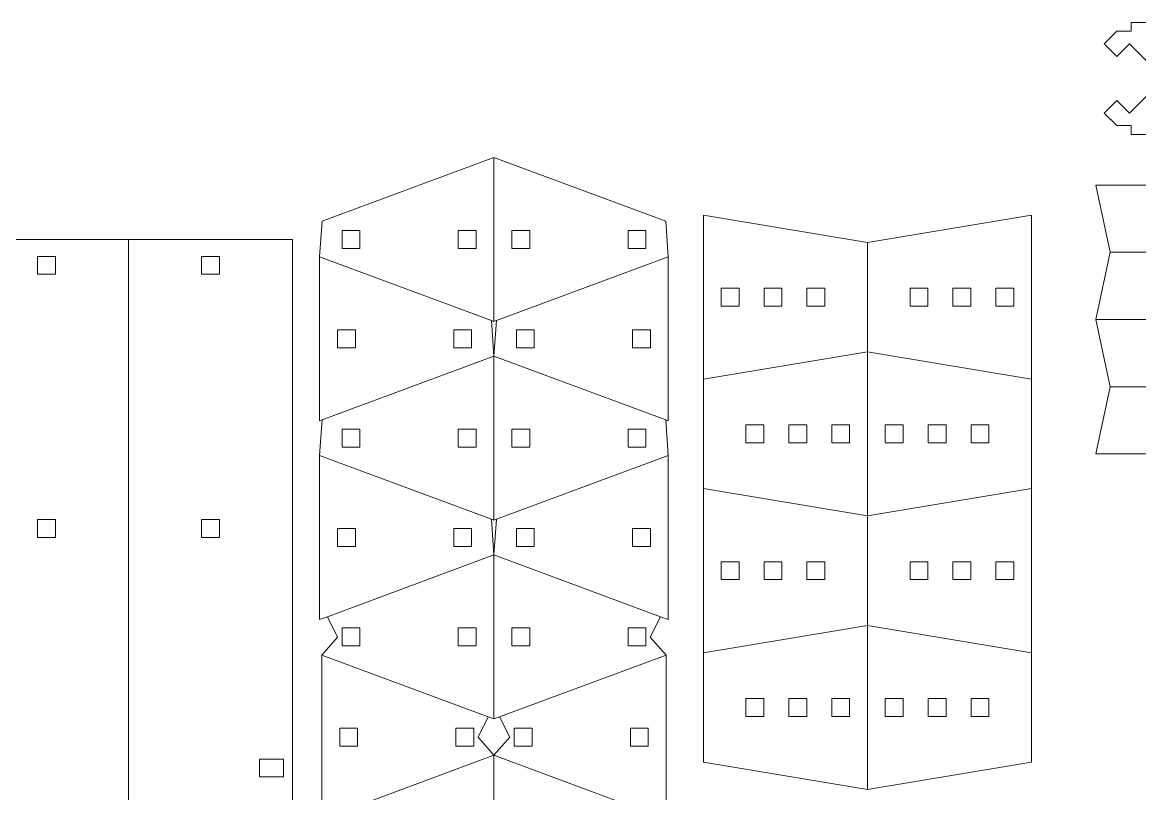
# Model space of a CAD drawing. Header units: millimetres. Extents: x -983 to 262, y -252 to 208.
# Drawn here: x -857.2 to -669.6, y -37.5 to 92 of the extents above; entities that cross this region are included whole.
import ezdxf

# ---------------------------------------------------------------- set-up
doc = ezdxf.new("R2010")
doc.units = ezdxf.units.MM
doc.header["$MEASUREMENT"] = 0
doc.layers.add('Layer 1', color=7, linetype='Continuous')

msp = doc.modelspace()

# ---------------------------------------------------------------- linework, layer by layer
at = {"layer": 'Layer 1', "color": 3, "lineweight": 9}
for points in [[(-670.9874, 90.4687), (-670.9874, 90.4687), (-670.9874, 91.97), (-670.9874, 91.97)], [(-670.9874, 91.97), (-670.9874, 91.97), (-667.9881, 91.97), (-667.9881, 91.97)], [(-673.3885, 90.4687), (-673.3885, 90.4687), (-675.5086, 88.3486), (-675.5086, 88.3486)], [(-670.9874, 90.4687), (-670.9874, 90.4687), (-673.3885, 90.4687), (-673.3885, 90.4687)], [(-673.3885, 86.2268), (-673.3885, 86.2268), (-675.5086, 88.3486), (-675.5086, 88.3486)], [(-671.2668, 88.3486), (-671.2668, 88.3486), (-673.3885, 86.2268), (-673.3885, 86.2268)], [(-671.2668, 88.3486), (-671.2668, 88.3486), (-665.4688, 82.5489), (-665.4688, 82.5489)], [(-671.2668, 76.7509), (-671.2668, 76.7509), (-665.4688, 82.5489), (-665.4688, 82.5489)], [(-673.3885, 78.8726), (-673.3885, 78.8726), (-675.5103, 76.7509), (-675.5103, 76.7509)], [(-671.2668, 76.7509), (-671.2668, 76.7509), (-673.3885, 78.8726), (-673.3885, 78.8726)], [(-673.3885, 74.6291), (-673.3885, 74.6291), (-675.5103, 76.7509), (-675.5103, 76.7509)], [(-670.9891, 74.6291), (-670.9891, 74.6291), (-673.3885, 74.6291), (-673.3885, 74.6291)], [(-670.9891, 74.6291), (-670.9891, 74.6291), (-670.9891, 73.1294), (-670.9891, 73.1294)], [(-670.9891, 73.1294), (-670.9891, 73.1294), (-667.9881, 73.1294), (-667.9881, 73.1294)], [(-778.0219, 69.3007), (-778.0219, 69.3007), (-806.8852, 58.5873), (-806.8852, 58.5873)], [(-778.0219, 69.3007), (-778.0219, 69.3007), (-749.1587, 58.5873), (-749.1587, 58.5873)], [(-674.5008, 53.36), (-674.5008, 53.36), (-676.9003, 64.6407), (-676.9003, 64.6407)], [(-676.9003, 64.6407), (-676.9003, 64.6407), (-630.852, 64.6407), (-630.852, 64.6407)], [(-807.3068, 52.6162), (-807.3068, 52.6162), (-806.8852, 58.5873), (-806.8852, 58.5873)], [(-748.7354, 52.6162), (-748.7354, 52.6162), (-749.1587, 58.5873), (-749.1587, 58.5873)], [(-742.8499, 59.607), (-742.8499, 59.607), (-742.8499, 32.0549), (-742.8499, 32.0549)], [(-715.2841, 55.0156), (-715.2841, 55.0156), (-742.8499, 59.607), (-742.8499, 59.607)], [(-715.2841, 55.0156), (-715.2841, 55.0156), (-687.7165, 59.607), (-687.7165, 59.607)], [(-687.7165, 59.607), (-687.7165, 59.607), (-687.7165, 32.0549), (-687.7165, 32.0549)], [(-839.4247, 55.5229), (-839.4247, 55.5229), (-866.9786, 55.5229), (-866.9786, 55.5229)], [(-811.8708, 55.5229), (-811.8708, 55.5229), (-839.4247, 55.5229), (-839.4247, 55.5229)], [(-811.8708, -44.723), (-811.8708, -44.723), (-811.8708, 55.5229), (-811.8708, 55.5229)], [(-807.3068, 25.064), (-807.3068, 25.064), (-807.3068, 52.6162), (-807.3068, 52.6162)], [(-748.7354, 25.064), (-748.7354, 25.064), (-748.7354, 52.6162), (-748.7354, 52.6162)], [(-674.5008, 53.36), (-674.5008, 53.36), (-676.9003, 42.0793), (-676.9003, 42.0793)], [(-674.5008, 30.8003), (-674.5008, 30.8003), (-676.9003, 42.0793), (-676.9003, 42.0793)], [(-742.8499, 13.6856), (-742.8499, 13.6856), (-742.8499, 32.0549), (-742.8499, 32.0549)], [(-687.7165, 13.6856), (-687.7165, 13.6856), (-687.7165, 32.0549), (-687.7165, 32.0549)], [(-674.5008, 30.8003), (-674.5008, 30.8003), (-676.9003, 19.5196), (-676.9003, 19.5196)], [(-807.3068, 25.064), (-807.3068, 25.064), (-806.8852, 25.22), (-806.8852, 25.22)], [(-807.3068, 19.2488), (-807.3068, 19.2488), (-806.8852, 25.22), (-806.8852, 25.22)], [(-748.7354, 25.064), (-748.7354, 25.064), (-749.1587, 25.22), (-749.1587, 25.22)], [(-748.7354, 19.2488), (-748.7354, 19.2488), (-749.1587, 25.22), (-749.1587, 25.22)], [(-807.3068, -8.305), (-807.3068, -8.305), (-807.3068, 19.2488), (-807.3068, 19.2488)], [(-748.7354, -8.305), (-748.7354, -8.305), (-748.7354, 19.2488), (-748.7354, 19.2488)], [(-630.852, 19.5196), (-630.852, 19.5196), (-676.9003, 19.5196), (-676.9003, 19.5196)], [(-742.8499, 13.6856), (-742.8499, 13.6856), (-742.8499, -13.8682), (-742.8499, -13.8682)], [(-687.7165, 13.6856), (-687.7165, 13.6856), (-687.7165, -13.8682), (-687.7165, -13.8682)], [(-807.3068, -8.305), (-807.3068, -8.305), (-805.9906, -7.8166), (-805.9906, -7.8166)], [(-805.9906, -7.8166), (-805.9906, -7.8166), (-804.2835, -11.2443), (-804.2835, -11.2443)], [(-750.0533, -7.8166), (-750.0533, -7.8166), (-751.7603, -11.2443), (-751.7603, -11.2443)], [(-748.7354, -8.305), (-748.7354, -8.305), (-750.0533, -7.8166), (-750.0533, -7.8166)], [(-804.2835, -11.2443), (-804.2835, -11.2443), (-806.9383, -14.2556), (-806.9383, -14.2556)], [(-751.7603, -11.2443), (-751.7603, -11.2443), (-749.1055, -14.2556), (-749.1055, -14.2556)], [(-806.9383, -14.2556), (-806.9383, -14.2556), (-806.9383, -41.8094), (-806.9383, -41.8094)], [(-749.1055, -14.2556), (-749.1055, -14.2556), (-749.1055, -41.8094), (-749.1055, -41.8094)], [(-742.8499, -32.2358), (-742.8499, -32.2358), (-742.8499, -13.8682), (-742.8499, -13.8682)], [(-687.7165, -32.2358), (-687.7165, -32.2358), (-687.7165, -13.8682), (-687.7165, -13.8682)], [(-742.8499, -32.2358), (-742.8499, -32.2358), (-715.2841, -36.8289), (-715.2841, -36.8289)], [(-687.7165, -32.2358), (-687.7165, -32.2358), (-715.2841, -36.8289), (-715.2841, -36.8289)]]:
    msp.add_open_spline(points, degree=3, dxfattribs=at)
at = {"layer": 'Layer 1', "color": 1, "lineweight": 9}
for points in [[(-778.0219, 41.7468), (-778.0219, 41.7468), (-778.0219, 69.3007), (-778.0219, 69.3007)], [(-803.5414, 54.0232), (-803.5414, 54.0232), (-803.5414, 57.0225), (-803.5414, 57.0225)], [(-803.5414, 57.0225), (-803.5414, 57.0225), (-800.5405, 57.0225), (-800.5405, 57.0225)], [(-800.5405, 57.0225), (-800.5405, 57.0225), (-800.5405, 54.0232), (-800.5405, 54.0232)], [(-784.0188, 57.0225), (-784.0188, 57.0225), (-784.0188, 54.0232), (-784.0188, 54.0232)], [(-781.0195, 57.0225), (-781.0195, 57.0225), (-784.0188, 57.0225), (-784.0188, 57.0225)], [(-781.0195, 54.0232), (-781.0195, 54.0232), (-781.0195, 57.0225), (-781.0195, 57.0225)], [(-775.0227, 54.0232), (-775.0227, 54.0232), (-775.0227, 57.0225), (-775.0227, 57.0225)], [(-775.0227, 57.0225), (-775.0227, 57.0225), (-772.0234, 57.0225), (-772.0234, 57.0225)], [(-772.0234, 57.0225), (-772.0234, 57.0225), (-772.0234, 54.0232), (-772.0234, 54.0232)], [(-752.5024, 57.0225), (-752.5024, 57.0225), (-755.5017, 57.0225), (-755.5017, 57.0225)], [(-755.5017, 57.0225), (-755.5017, 57.0225), (-755.5017, 54.0232), (-755.5017, 54.0232)], [(-752.5024, 54.0232), (-752.5024, 54.0232), (-752.5024, 57.0225), (-752.5024, 57.0225)], [(-839.4247, -44.723), (-839.4247, -44.723), (-839.4247, 55.5229), (-839.4247, 55.5229)], [(-715.2841, 55.0156), (-715.2841, 55.0156), (-715.2841, 36.6463), (-715.2841, 36.6463)], [(-854.7004, 49.6769), (-854.7004, 49.6769), (-854.7004, 52.6779), (-854.7004, 52.6779)], [(-854.7004, 52.6779), (-854.7004, 52.6779), (-851.7011, 52.6779), (-851.7011, 52.6779)], [(-851.7011, 52.6779), (-851.7011, 52.6779), (-851.7011, 49.6769), (-851.7011, 49.6769)], [(-827.1483, 49.6769), (-827.1483, 49.6769), (-827.1483, 52.6779), (-827.1483, 52.6779)], [(-827.1483, 52.6779), (-827.1483, 52.6779), (-824.149, 52.6779), (-824.149, 52.6779)], [(-824.149, 52.6779), (-824.149, 52.6779), (-824.149, 49.6769), (-824.149, 49.6769)], [(-778.4435, 41.9045), (-778.4435, 41.9045), (-807.3068, 52.6162), (-807.3068, 52.6162)], [(-800.5405, 54.0232), (-800.5405, 54.0232), (-803.5414, 54.0232), (-803.5414, 54.0232)], [(-784.0188, 54.0232), (-784.0188, 54.0232), (-781.0195, 54.0232), (-781.0195, 54.0232)], [(-777.6003, 41.9045), (-777.6003, 41.9045), (-748.7354, 52.6162), (-748.7354, 52.6162)], [(-772.0234, 54.0232), (-772.0234, 54.0232), (-775.0227, 54.0232), (-775.0227, 54.0232)], [(-755.5017, 54.0232), (-755.5017, 54.0232), (-752.5024, 54.0232), (-752.5024, 54.0232)], [(-668.5006, 53.36), (-668.5006, 53.36), (-674.5008, 53.36), (-674.5008, 53.36)], [(-851.7011, 49.6769), (-851.7011, 49.6769), (-854.7004, 49.6769), (-854.7004, 49.6769)], [(-824.149, 49.6769), (-824.149, 49.6769), (-827.1483, 49.6769), (-827.1483, 49.6769)], [(-739.8507, 47.3306), (-739.8507, 47.3306), (-739.8507, 44.3313), (-739.8507, 44.3313)], [(-736.8497, 47.3306), (-736.8497, 47.3306), (-739.8507, 47.3306), (-739.8507, 47.3306)], [(-736.8497, 44.3313), (-736.8497, 44.3313), (-736.8497, 47.3306), (-736.8497, 47.3306)], [(-732.649, 47.3306), (-732.649, 47.3306), (-732.649, 44.3313), (-732.649, 44.3313)], [(-729.6497, 47.3306), (-729.6497, 47.3306), (-732.649, 47.3306), (-732.649, 47.3306)], [(-729.6497, 44.3313), (-729.6497, 44.3313), (-729.6497, 47.3306), (-729.6497, 47.3306)], [(-725.4507, 47.3306), (-725.4507, 47.3306), (-725.4507, 44.3313), (-725.4507, 44.3313)], [(-722.4497, 47.3306), (-722.4497, 47.3306), (-725.4507, 47.3306), (-725.4507, 47.3306)], [(-722.4497, 44.3313), (-722.4497, 44.3313), (-722.4497, 47.3306), (-722.4497, 47.3306)], [(-708.1167, 47.3306), (-708.1167, 47.3306), (-705.1174, 47.3306), (-705.1174, 47.3306)], [(-708.1167, 44.3313), (-708.1167, 44.3313), (-708.1167, 47.3306), (-708.1167, 47.3306)], [(-705.1174, 47.3306), (-705.1174, 47.3306), (-705.1174, 44.3313), (-705.1174, 44.3313)], [(-700.9167, 47.3306), (-700.9167, 47.3306), (-697.9174, 47.3306), (-697.9174, 47.3306)], [(-700.9167, 44.3313), (-700.9167, 44.3313), (-700.9167, 47.3306), (-700.9167, 47.3306)], [(-697.9174, 47.3306), (-697.9174, 47.3306), (-697.9174, 44.3313), (-697.9174, 44.3313)], [(-693.7167, 47.3306), (-693.7167, 47.3306), (-690.7175, 47.3306), (-690.7175, 47.3306)], [(-693.7167, 44.3313), (-693.7167, 44.3313), (-693.7167, 47.3306), (-693.7167, 47.3306)], [(-690.7175, 47.3306), (-690.7175, 47.3306), (-690.7175, 44.3313), (-690.7175, 44.3313)], [(-736.8497, 44.3313), (-736.8497, 44.3313), (-739.8507, 44.3313), (-739.8507, 44.3313)], [(-729.6497, 44.3313), (-729.6497, 44.3313), (-732.649, 44.3313), (-732.649, 44.3313)], [(-722.4497, 44.3313), (-722.4497, 44.3313), (-725.4507, 44.3313), (-725.4507, 44.3313)], [(-708.1167, 44.3313), (-708.1167, 44.3313), (-705.1174, 44.3313), (-705.1174, 44.3313)], [(-700.9167, 44.3313), (-700.9167, 44.3313), (-697.9174, 44.3313), (-697.9174, 44.3313)], [(-693.7167, 44.3313), (-693.7167, 44.3313), (-690.7175, 44.3313), (-690.7175, 44.3313)], [(-778.0219, 41.7468), (-778.0219, 41.7468), (-778.4435, 41.9045), (-778.4435, 41.9045)], [(-778.0219, 35.9334), (-778.0219, 35.9334), (-778.4435, 41.9045), (-778.4435, 41.9045)], [(-778.0219, 41.7468), (-778.0219, 41.7468), (-777.6003, 41.9045), (-777.6003, 41.9045)], [(-778.0219, 35.9334), (-778.0219, 35.9334), (-777.6003, 41.9045), (-777.6003, 41.9045)], [(-630.852, 42.0793), (-630.852, 42.0793), (-676.9003, 42.0793), (-676.9003, 42.0793)], [(-804.3075, 40.3397), (-804.3075, 40.3397), (-801.3083, 40.3397), (-801.3083, 40.3397)], [(-804.3075, 37.3404), (-804.3075, 37.3404), (-804.3075, 40.3397), (-804.3075, 40.3397)], [(-801.3083, 40.3397), (-801.3083, 40.3397), (-801.3083, 37.3404), (-801.3083, 37.3404)], [(-781.7873, 40.3397), (-781.7873, 40.3397), (-784.7883, 40.3397), (-784.7883, 40.3397)], [(-784.7883, 40.3397), (-784.7883, 40.3397), (-784.7883, 37.3404), (-784.7883, 37.3404)], [(-781.7873, 37.3404), (-781.7873, 37.3404), (-781.7873, 40.3397), (-781.7873, 40.3397)], [(-774.2566, 40.3397), (-774.2566, 40.3397), (-771.2556, 40.3397), (-771.2556, 40.3397)], [(-774.2566, 37.3404), (-774.2566, 37.3404), (-774.2566, 40.3397), (-774.2566, 40.3397)], [(-771.2556, 40.3397), (-771.2556, 40.3397), (-771.2556, 37.3404), (-771.2556, 37.3404)], [(-751.7346, 40.3397), (-751.7346, 40.3397), (-754.7339, 40.3397), (-754.7339, 40.3397)], [(-754.7339, 40.3397), (-754.7339, 40.3397), (-754.7339, 37.3404), (-754.7339, 37.3404)], [(-751.7346, 37.3404), (-751.7346, 37.3404), (-751.7346, 40.3397), (-751.7346, 40.3397)], [(-806.8852, 25.22), (-806.8852, 25.22), (-778.0219, 35.9334), (-778.0219, 35.9334)], [(-801.3083, 37.3404), (-801.3083, 37.3404), (-804.3075, 37.3404), (-804.3075, 37.3404)], [(-784.7883, 37.3404), (-784.7883, 37.3404), (-781.7873, 37.3404), (-781.7873, 37.3404)], [(-778.0219, 8.3795), (-778.0219, 8.3795), (-778.0219, 35.9334), (-778.0219, 35.9334)], [(-749.1587, 25.22), (-749.1587, 25.22), (-778.0219, 35.9334), (-778.0219, 35.9334)], [(-771.2556, 37.3404), (-771.2556, 37.3404), (-774.2566, 37.3404), (-774.2566, 37.3404)], [(-754.7339, 37.3404), (-754.7339, 37.3404), (-751.7346, 37.3404), (-751.7346, 37.3404)], [(-715.2841, 36.6463), (-715.2841, 36.6463), (-742.8499, 32.0549), (-742.8499, 32.0549)], [(-715.2841, 9.0925), (-715.2841, 9.0925), (-715.2841, 36.6463), (-715.2841, 36.6463)], [(-687.7165, 32.0549), (-687.7165, 32.0549), (-715.2841, 36.6463), (-715.2841, 36.6463)], [(-668.5006, 30.8003), (-668.5006, 30.8003), (-674.5008, 30.8003), (-674.5008, 30.8003)], [(-803.5414, 20.6559), (-803.5414, 20.6559), (-803.5414, 23.6569), (-803.5414, 23.6569)], [(-803.5414, 23.6569), (-803.5414, 23.6569), (-800.5405, 23.6569), (-800.5405, 23.6569)], [(-800.5405, 23.6569), (-800.5405, 23.6569), (-800.5405, 20.6559), (-800.5405, 20.6559)], [(-781.0195, 23.6569), (-781.0195, 23.6569), (-784.0188, 23.6569), (-784.0188, 23.6569)], [(-784.0188, 23.6569), (-784.0188, 23.6569), (-784.0188, 20.6559), (-784.0188, 20.6559)], [(-781.0195, 20.6559), (-781.0195, 20.6559), (-781.0195, 23.6569), (-781.0195, 23.6569)], [(-775.0227, 20.6559), (-775.0227, 20.6559), (-775.0227, 23.6569), (-775.0227, 23.6569)], [(-775.0227, 23.6569), (-775.0227, 23.6569), (-772.0234, 23.6569), (-772.0234, 23.6569)], [(-772.0234, 23.6569), (-772.0234, 23.6569), (-772.0234, 20.6559), (-772.0234, 20.6559)], [(-755.5017, 23.6569), (-755.5017, 23.6569), (-755.5017, 20.6559), (-755.5017, 20.6559)], [(-752.5024, 23.6569), (-752.5024, 23.6569), (-755.5017, 23.6569), (-755.5017, 23.6569)], [(-752.5024, 20.6559), (-752.5024, 20.6559), (-752.5024, 23.6569), (-752.5024, 23.6569)], [(-735.6842, 24.3699), (-735.6842, 24.3699), (-732.6833, 24.3699), (-732.6833, 24.3699)], [(-735.6842, 24.3699), (-735.6842, 24.3699), (-735.6842, 21.3689), (-735.6842, 21.3689)], [(-732.6833, 21.3689), (-732.6833, 21.3689), (-732.6833, 24.3699), (-732.6833, 24.3699)], [(-728.4843, 24.3699), (-728.4843, 24.3699), (-725.4833, 24.3699), (-725.4833, 24.3699)], [(-728.4843, 24.3699), (-728.4843, 24.3699), (-728.4843, 21.3689), (-728.4843, 21.3689)], [(-725.4833, 21.3689), (-725.4833, 21.3689), (-725.4833, 24.3699), (-725.4833, 24.3699)], [(-721.2826, 24.3699), (-721.2826, 24.3699), (-718.2833, 24.3699), (-718.2833, 24.3699)], [(-721.2826, 24.3699), (-721.2826, 24.3699), (-721.2826, 21.3689), (-721.2826, 21.3689)], [(-718.2833, 21.3689), (-718.2833, 21.3689), (-718.2833, 24.3699), (-718.2833, 24.3699)], [(-709.2838, 24.3699), (-709.2838, 24.3699), (-712.2831, 24.3699), (-712.2831, 24.3699)], [(-712.2831, 21.3689), (-712.2831, 21.3689), (-712.2831, 24.3699), (-712.2831, 24.3699)], [(-709.2838, 24.3699), (-709.2838, 24.3699), (-709.2838, 21.3689), (-709.2838, 21.3689)], [(-702.0838, 24.3699), (-702.0838, 24.3699), (-705.0831, 24.3699), (-705.0831, 24.3699)], [(-705.0831, 21.3689), (-705.0831, 21.3689), (-705.0831, 24.3699), (-705.0831, 24.3699)], [(-702.0838, 24.3699), (-702.0838, 24.3699), (-702.0838, 21.3689), (-702.0838, 21.3689)], [(-697.8832, 21.3689), (-697.8832, 21.3689), (-697.8832, 24.3699), (-697.8832, 24.3699)], [(-694.8839, 24.3699), (-694.8839, 24.3699), (-697.8832, 24.3699), (-697.8832, 24.3699)], [(-694.8839, 24.3699), (-694.8839, 24.3699), (-694.8839, 21.3689), (-694.8839, 21.3689)], [(-800.5405, 20.6559), (-800.5405, 20.6559), (-803.5414, 20.6559), (-803.5414, 20.6559)], [(-784.0188, 20.6559), (-784.0188, 20.6559), (-781.0195, 20.6559), (-781.0195, 20.6559)], [(-772.0234, 20.6559), (-772.0234, 20.6559), (-775.0227, 20.6559), (-775.0227, 20.6559)], [(-755.5017, 20.6559), (-755.5017, 20.6559), (-752.5024, 20.6559), (-752.5024, 20.6559)], [(-735.6842, 21.3689), (-735.6842, 21.3689), (-732.6833, 21.3689), (-732.6833, 21.3689)], [(-728.4843, 21.3689), (-728.4843, 21.3689), (-725.4833, 21.3689), (-725.4833, 21.3689)], [(-721.2826, 21.3689), (-721.2826, 21.3689), (-718.2833, 21.3689), (-718.2833, 21.3689)], [(-709.2838, 21.3689), (-709.2838, 21.3689), (-712.2831, 21.3689), (-712.2831, 21.3689)], [(-702.0838, 21.3689), (-702.0838, 21.3689), (-705.0831, 21.3689), (-705.0831, 21.3689)], [(-694.8839, 21.3689), (-694.8839, 21.3689), (-697.8832, 21.3689), (-697.8832, 21.3689)], [(-778.4435, 8.5355), (-778.4435, 8.5355), (-807.3068, 19.2488), (-807.3068, 19.2488)], [(-777.6003, 8.5355), (-777.6003, 8.5355), (-748.7354, 19.2488), (-748.7354, 19.2488)], [(-742.8499, 13.6856), (-742.8499, 13.6856), (-715.2841, 9.0925), (-715.2841, 9.0925)], [(-687.7165, 13.6856), (-687.7165, 13.6856), (-715.2841, 9.0925), (-715.2841, 9.0925)], [(-854.7004, 5.4779), (-854.7004, 5.4779), (-854.7004, 8.4772), (-854.7004, 8.4772)], [(-854.7004, 8.4772), (-854.7004, 8.4772), (-851.7011, 8.4772), (-851.7011, 8.4772)], [(-851.7011, 8.4772), (-851.7011, 8.4772), (-851.7011, 5.4779), (-851.7011, 5.4779)], [(-827.1483, 8.4772), (-827.1483, 8.4772), (-824.149, 8.4772), (-824.149, 8.4772)], [(-827.1483, 5.4779), (-827.1483, 5.4779), (-827.1483, 8.4772), (-827.1483, 8.4772)], [(-824.149, 8.4772), (-824.149, 8.4772), (-824.149, 5.4779), (-824.149, 5.4779)], [(-778.0219, 2.5643), (-778.0219, 2.5643), (-778.4435, 8.5355), (-778.4435, 8.5355)], [(-778.0219, 8.3795), (-778.0219, 8.3795), (-778.4435, 8.5355), (-778.4435, 8.5355)], [(-778.0219, 8.3795), (-778.0219, 8.3795), (-777.6003, 8.5355), (-777.6003, 8.5355)], [(-778.0219, 2.5643), (-778.0219, 2.5643), (-777.6003, 8.5355), (-777.6003, 8.5355)], [(-715.2841, 9.0925), (-715.2841, 9.0925), (-715.2841, -9.2751), (-715.2841, -9.2751)], [(-804.3075, 3.9731), (-804.3075, 3.9731), (-804.3075, 6.9724), (-804.3075, 6.9724)], [(-804.3075, 6.9724), (-804.3075, 6.9724), (-801.3083, 6.9724), (-801.3083, 6.9724)], [(-801.3083, 6.9724), (-801.3083, 6.9724), (-801.3083, 3.9731), (-801.3083, 3.9731)], [(-781.7873, 6.9724), (-781.7873, 6.9724), (-784.7883, 6.9724), (-784.7883, 6.9724)], [(-784.7883, 6.9724), (-784.7883, 6.9724), (-784.7883, 3.9731), (-784.7883, 3.9731)], [(-781.7873, 3.9731), (-781.7873, 3.9731), (-781.7873, 6.9724), (-781.7873, 6.9724)], [(-774.2566, 6.9724), (-774.2566, 6.9724), (-771.2556, 6.9724), (-771.2556, 6.9724)], [(-774.2566, 3.9731), (-774.2566, 3.9731), (-774.2566, 6.9724), (-774.2566, 6.9724)], [(-771.2556, 6.9724), (-771.2556, 6.9724), (-771.2556, 3.9731), (-771.2556, 3.9731)], [(-754.7339, 6.9724), (-754.7339, 6.9724), (-754.7339, 3.9731), (-754.7339, 3.9731)], [(-751.7346, 6.9724), (-751.7346, 6.9724), (-754.7339, 6.9724), (-754.7339, 6.9724)], [(-751.7346, 3.9731), (-751.7346, 3.9731), (-751.7346, 6.9724), (-751.7346, 6.9724)], [(-851.7011, 5.4779), (-851.7011, 5.4779), (-854.7004, 5.4779), (-854.7004, 5.4779)], [(-824.149, 5.4779), (-824.149, 5.4779), (-827.1483, 5.4779), (-827.1483, 5.4779)], [(-801.3083, 3.9731), (-801.3083, 3.9731), (-804.3075, 3.9731), (-804.3075, 3.9731)], [(-784.7883, 3.9731), (-784.7883, 3.9731), (-781.7873, 3.9731), (-781.7873, 3.9731)], [(-771.2556, 3.9731), (-771.2556, 3.9731), (-774.2566, 3.9731), (-774.2566, 3.9731)], [(-754.7339, 3.9731), (-754.7339, 3.9731), (-751.7346, 3.9731), (-751.7346, 3.9731)], [(-805.9906, -7.8166), (-805.9906, -7.8166), (-778.0219, 2.5643), (-778.0219, 2.5643)], [(-778.0219, 2.5643), (-778.0219, 2.5643), (-778.0219, -24.9878), (-778.0219, -24.9878)], [(-750.0533, -7.8166), (-750.0533, -7.8166), (-778.0219, 2.5643), (-778.0219, 2.5643)], [(-736.8497, 1.4092), (-736.8497, 1.4092), (-739.8507, 1.4092), (-739.8507, 1.4092)], [(-739.8507, 1.4092), (-739.8507, 1.4092), (-739.8507, -1.5918), (-739.8507, -1.5918)], [(-736.8497, -1.5918), (-736.8497, -1.5918), (-736.8497, 1.4092), (-736.8497, 1.4092)], [(-729.6497, 1.4092), (-729.6497, 1.4092), (-732.649, 1.4092), (-732.649, 1.4092)], [(-732.649, 1.4092), (-732.649, 1.4092), (-732.649, -1.5918), (-732.649, -1.5918)], [(-729.6497, -1.5918), (-729.6497, -1.5918), (-729.6497, 1.4092), (-729.6497, 1.4092)], [(-722.4497, 1.4092), (-722.4497, 1.4092), (-725.4507, 1.4092), (-725.4507, 1.4092)], [(-725.4507, 1.4092), (-725.4507, 1.4092), (-725.4507, -1.5918), (-725.4507, -1.5918)], [(-722.4497, -1.5918), (-722.4497, -1.5918), (-722.4497, 1.4092), (-722.4497, 1.4092)], [(-708.1167, -1.5918), (-708.1167, -1.5918), (-708.1167, 1.4092), (-708.1167, 1.4092)], [(-708.1167, 1.4092), (-708.1167, 1.4092), (-705.1174, 1.4092), (-705.1174, 1.4092)], [(-705.1174, 1.4092), (-705.1174, 1.4092), (-705.1174, -1.5918), (-705.1174, -1.5918)], [(-700.9167, 1.4092), (-700.9167, 1.4092), (-697.9174, 1.4092), (-697.9174, 1.4092)], [(-700.9167, -1.5918), (-700.9167, -1.5918), (-700.9167, 1.4092), (-700.9167, 1.4092)], [(-697.9174, 1.4092), (-697.9174, 1.4092), (-697.9174, -1.5918), (-697.9174, -1.5918)], [(-693.7167, -1.5918), (-693.7167, -1.5918), (-693.7167, 1.4092), (-693.7167, 1.4092)], [(-693.7167, 1.4092), (-693.7167, 1.4092), (-690.7175, 1.4092), (-690.7175, 1.4092)], [(-690.7175, 1.4092), (-690.7175, 1.4092), (-690.7175, -1.5918), (-690.7175, -1.5918)], [(-736.8497, -1.5918), (-736.8497, -1.5918), (-739.8507, -1.5918), (-739.8507, -1.5918)], [(-729.6497, -1.5918), (-729.6497, -1.5918), (-732.649, -1.5918), (-732.649, -1.5918)], [(-722.4497, -1.5918), (-722.4497, -1.5918), (-725.4507, -1.5918), (-725.4507, -1.5918)], [(-708.1167, -1.5918), (-708.1167, -1.5918), (-705.1174, -1.5918), (-705.1174, -1.5918)], [(-700.9167, -1.5918), (-700.9167, -1.5918), (-697.9174, -1.5918), (-697.9174, -1.5918)], [(-693.7167, -1.5918), (-693.7167, -1.5918), (-690.7175, -1.5918), (-690.7175, -1.5918)], [(-715.2841, -9.2751), (-715.2841, -9.2751), (-742.8499, -13.8682), (-742.8499, -13.8682)], [(-687.7165, -13.8682), (-687.7165, -13.8682), (-715.2841, -9.2751), (-715.2841, -9.2751)], [(-715.2841, -36.8289), (-715.2841, -36.8289), (-715.2841, -9.2751), (-715.2841, -9.2751)], [(-803.5432, -9.7121), (-803.5432, -9.7121), (-800.5422, -9.7121), (-800.5422, -9.7121)], [(-803.5432, -12.7114), (-803.5432, -12.7114), (-803.5432, -9.7121), (-803.5432, -9.7121)], [(-800.5422, -9.7121), (-800.5422, -9.7121), (-800.5422, -12.7114), (-800.5422, -12.7114)], [(-784.0222, -9.7121), (-784.0222, -9.7121), (-784.0222, -12.7114), (-784.0222, -12.7114)], [(-781.0229, -9.7121), (-781.0229, -9.7121), (-784.0222, -9.7121), (-784.0222, -9.7121)], [(-781.0229, -12.7114), (-781.0229, -12.7114), (-781.0229, -9.7121), (-781.0229, -9.7121)], [(-775.021, -12.7114), (-775.021, -12.7114), (-775.021, -9.7121), (-775.021, -9.7121)], [(-775.021, -9.7121), (-775.021, -9.7121), (-772.0217, -9.7121), (-772.0217, -9.7121)], [(-772.0217, -9.7121), (-772.0217, -9.7121), (-772.0217, -12.7114), (-772.0217, -12.7114)], [(-752.5007, -9.7121), (-752.5007, -9.7121), (-755.5, -9.7121), (-755.5, -9.7121)], [(-755.5, -9.7121), (-755.5, -9.7121), (-755.5, -12.7114), (-755.5, -12.7114)], [(-752.5007, -12.7114), (-752.5007, -12.7114), (-752.5007, -9.7121), (-752.5007, -9.7121)], [(-800.5422, -12.7114), (-800.5422, -12.7114), (-803.5432, -12.7114), (-803.5432, -12.7114)], [(-784.0222, -12.7114), (-784.0222, -12.7114), (-781.0229, -12.7114), (-781.0229, -12.7114)], [(-772.0217, -12.7114), (-772.0217, -12.7114), (-775.021, -12.7114), (-775.021, -12.7114)], [(-755.5, -12.7114), (-755.5, -12.7114), (-752.5007, -12.7114), (-752.5007, -12.7114)], [(-778.9697, -24.6365), (-778.9697, -24.6365), (-806.9383, -14.2556), (-806.9383, -14.2556)], [(-777.0725, -24.6365), (-777.0725, -24.6365), (-749.1055, -14.2556), (-749.1055, -14.2556)], [(-735.6842, -21.5515), (-735.6842, -21.5515), (-735.6842, -24.5525), (-735.6842, -24.5525)], [(-735.6842, -21.5515), (-735.6842, -21.5515), (-732.6833, -21.5515), (-732.6833, -21.5515)], [(-732.6833, -24.5525), (-732.6833, -24.5525), (-732.6833, -21.5515), (-732.6833, -21.5515)], [(-728.4843, -21.5515), (-728.4843, -21.5515), (-725.4833, -21.5515), (-725.4833, -21.5515)], [(-728.4843, -21.5515), (-728.4843, -21.5515), (-728.4843, -24.5525), (-728.4843, -24.5525)], [(-725.4833, -24.5525), (-725.4833, -24.5525), (-725.4833, -21.5515), (-725.4833, -21.5515)], [(-721.2826, -21.5515), (-721.2826, -21.5515), (-721.2826, -24.5525), (-721.2826, -24.5525)], [(-721.2826, -21.5515), (-721.2826, -21.5515), (-718.2833, -21.5515), (-718.2833, -21.5515)], [(-718.2833, -24.5525), (-718.2833, -24.5525), (-718.2833, -21.5515), (-718.2833, -21.5515)], [(-709.2838, -21.5515), (-709.2838, -21.5515), (-712.2831, -21.5515), (-712.2831, -21.5515)], [(-712.2831, -24.5525), (-712.2831, -24.5525), (-712.2831, -21.5515), (-712.2831, -21.5515)], [(-709.2838, -21.5515), (-709.2838, -21.5515), (-709.2838, -24.5525), (-709.2838, -24.5525)], [(-702.0838, -21.5515), (-702.0838, -21.5515), (-705.0831, -21.5515), (-705.0831, -21.5515)], [(-705.0831, -24.5525), (-705.0831, -24.5525), (-705.0831, -21.5515), (-705.0831, -21.5515)], [(-702.0838, -21.5515), (-702.0838, -21.5515), (-702.0838, -24.5525), (-702.0838, -24.5525)], [(-697.8832, -24.5525), (-697.8832, -24.5525), (-697.8832, -21.5515), (-697.8832, -21.5515)], [(-694.8839, -21.5515), (-694.8839, -21.5515), (-697.8832, -21.5515), (-697.8832, -21.5515)], [(-694.8839, -21.5515), (-694.8839, -21.5515), (-694.8839, -24.5525), (-694.8839, -24.5525)], [(-778.9697, -24.6365), (-778.9697, -24.6365), (-780.6767, -28.0642), (-780.6767, -28.0642)], [(-778.0219, -24.9878), (-778.0219, -24.9878), (-778.9697, -24.6365), (-778.9697, -24.6365)], [(-778.0219, -24.9878), (-778.0219, -24.9878), (-777.0725, -24.6365), (-777.0725, -24.6365)], [(-777.0725, -24.6365), (-777.0725, -24.6365), (-775.3654, -28.0642), (-775.3654, -28.0642)], [(-735.6842, -24.5525), (-735.6842, -24.5525), (-732.6833, -24.5525), (-732.6833, -24.5525)], [(-728.4843, -24.5525), (-728.4843, -24.5525), (-725.4833, -24.5525), (-725.4833, -24.5525)], [(-721.2826, -24.5525), (-721.2826, -24.5525), (-718.2833, -24.5525), (-718.2833, -24.5525)], [(-709.2838, -24.5525), (-709.2838, -24.5525), (-712.2831, -24.5525), (-712.2831, -24.5525)], [(-702.0838, -24.5525), (-702.0838, -24.5525), (-705.0831, -24.5525), (-705.0831, -24.5525)], [(-694.8839, -24.5525), (-694.8839, -24.5525), (-697.8832, -24.5525), (-697.8832, -24.5525)], [(-803.9391, -29.533), (-803.9391, -29.533), (-803.9391, -26.532), (-803.9391, -26.532)], [(-803.9391, -26.532), (-803.9391, -26.532), (-800.9381, -26.532), (-800.9381, -26.532)], [(-800.9381, -26.532), (-800.9381, -26.532), (-800.9381, -29.533), (-800.9381, -29.533)], [(-781.4171, -26.532), (-781.4171, -26.532), (-784.4181, -26.532), (-784.4181, -26.532)], [(-784.4181, -26.532), (-784.4181, -26.532), (-784.4181, -29.533), (-784.4181, -29.533)], [(-781.4171, -29.533), (-781.4171, -29.533), (-781.4171, -26.532), (-781.4171, -26.532)], [(-780.6767, -28.0642), (-780.6767, -28.0642), (-778.0219, -31.0755), (-778.0219, -31.0755)], [(-775.3654, -28.0642), (-775.3654, -28.0642), (-778.0219, -31.0755), (-778.0219, -31.0755)], [(-774.6268, -26.532), (-774.6268, -26.532), (-771.6258, -26.532), (-771.6258, -26.532)], [(-774.6268, -29.533), (-774.6268, -29.533), (-774.6268, -26.532), (-774.6268, -26.532)], [(-771.6258, -26.532), (-771.6258, -26.532), (-771.6258, -29.533), (-771.6258, -29.533)], [(-755.1041, -26.532), (-755.1041, -26.532), (-755.1041, -29.533), (-755.1041, -29.533)], [(-752.1048, -26.532), (-752.1048, -26.532), (-755.1041, -26.532), (-755.1041, -26.532)], [(-752.1048, -29.533), (-752.1048, -29.533), (-752.1048, -26.532), (-752.1048, -26.532)], [(-800.9381, -29.533), (-800.9381, -29.533), (-803.9391, -29.533), (-803.9391, -29.533)], [(-784.4181, -29.533), (-784.4181, -29.533), (-781.4171, -29.533), (-781.4171, -29.533)], [(-771.6258, -29.533), (-771.6258, -29.533), (-774.6268, -29.533), (-774.6268, -29.533)], [(-755.1041, -29.533), (-755.1041, -29.533), (-752.1048, -29.533), (-752.1048, -29.533)], [(-817.3912, -31.7216), (-817.3912, -31.7216), (-817.3912, -34.7226), (-817.3912, -34.7226)], [(-813.3722, -31.7216), (-813.3722, -31.7216), (-817.3912, -31.7216), (-817.3912, -31.7216)], [(-813.3722, -34.7226), (-813.3722, -34.7226), (-813.3722, -31.7216), (-813.3722, -31.7216)], [(-805.9906, -41.4564), (-805.9906, -41.4564), (-778.0219, -31.0755), (-778.0219, -31.0755)], [(-778.0219, -31.0755), (-778.0219, -31.0755), (-778.0219, -58.6293), (-778.0219, -58.6293)], [(-750.0533, -41.4564), (-750.0533, -41.4564), (-778.0219, -31.0755), (-778.0219, -31.0755)], [(-817.3912, -34.7226), (-817.3912, -34.7226), (-813.3722, -34.7226), (-813.3722, -34.7226)]]:
    msp.add_open_spline(points, degree=3, dxfattribs=at)

doc.saveas('drawing.dxf')
